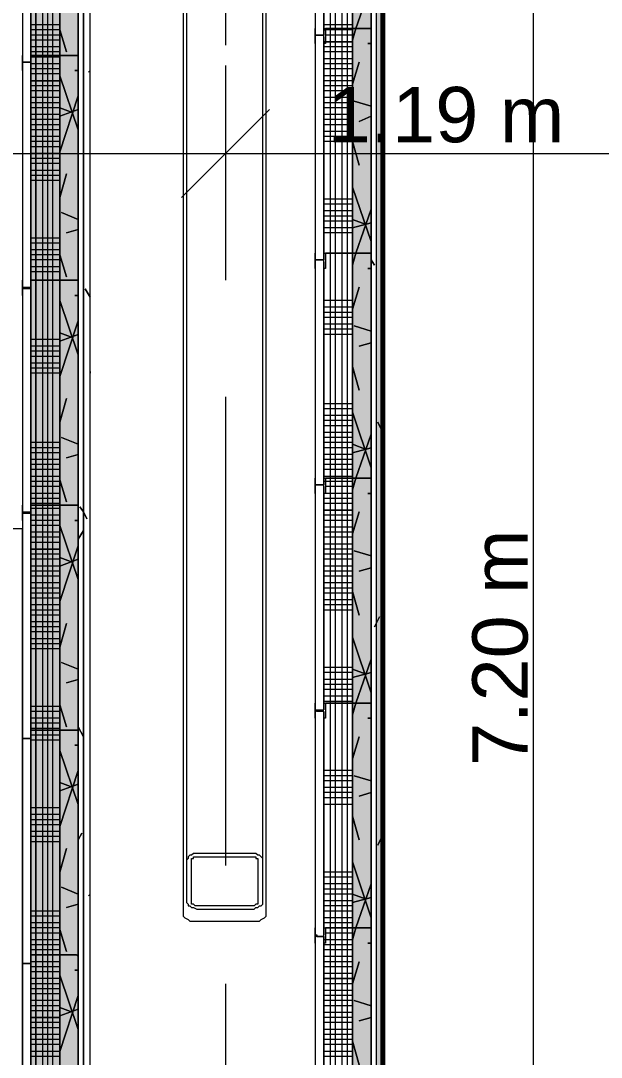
# Model space of a CAD drawing. Header units: metres. Extents: x -2 to 237, y -8 to 52.
# Drawn here: x 43.854 to 45.426, y 28.933 to 31.743 of the extents above; entities that cross this region are included whole.
import ezdxf

# ---------------------------------------------------------------- set-up
doc = ezdxf.new("R2010")
doc.units = ezdxf.units.M
doc.layers.add('HVAC - Ductos', color=5, linetype='Continuous', lineweight=0)
doc.layers.add('PDF3_Text', color=7, linetype='Continuous', lineweight=0)
doc.layers.add('PDF3_Geometry', color=7, linetype='Continuous', lineweight=0, true_color=0xaaaaaa)
doc.layers.add('PDF3_Solid Fills', color=7, linetype='Continuous', lineweight=0, true_color=0xffffff)
doc.styles.add('PDF Helvetica', font='')
doc.styles.get('PDF Helvetica').set_extended_font_data('Helvetica')

msp = doc.modelspace()

# ---------------------------------------------------------------- hatches: boundary and pattern name
at = {"layer": 'PDF3_Solid Fills', "lineweight": 0, "transparency": 33554559}
h = msp.add_hatch(color=256, dxfattribs=at)
h.paths.add_polyline_path([(44.8302, 34.1699), (44.8302, 34.1837), (44.8165, 34.1837), (44.8165, 34.1699)])
h.paths.add_polyline_path([(44.8302, 24.1736), (44.8302, 34.0599), (44.8165, 34.0599), (44.8165, 24.1736)])
h = msp.add_hatch(color=256, dxfattribs=at)
h.paths.add_polyline_path([(44.7523, 33.5558), (44.8027, 33.5558), (44.8027, 34.1516), (44.7523, 34.1516)])
h.paths.add_polyline_path([(44.8027, 26.8412), (44.7523, 26.8412), (44.7523, 24.0911), (44.8027, 24.0911)])
h.paths.add_polyline_path([(44.7523, 26.8457), (44.8027, 26.8457), (44.8027, 27.4507), (44.7523, 27.4507)])
h.paths.add_polyline_path([(44.7523, 27.4553), (44.8027, 27.4553), (44.8027, 33.5512), (44.7523, 33.5512)])
h = msp.add_hatch(color=256, dxfattribs=at)
h.paths.add_polyline_path([(44.7523, 33.5558), (44.8027, 33.5558), (44.8027, 34.1516), (44.7523, 34.1516)])
h.paths.add_polyline_path([(44.8027, 26.8412), (44.7523, 26.8412), (44.7523, 24.1737), (44.8027, 24.1737)])
h.paths.add_polyline_path([(44.7523, 26.8457), (44.8027, 26.8457), (44.8027, 27.4507), (44.7523, 27.4507)])
h.paths.add_polyline_path([(44.7523, 27.4553), (44.8027, 27.4553), (44.8027, 33.5512), (44.7523, 33.5512)])
msp.add_hatch(color=256, dxfattribs=at).paths.add_polyline_path([(44.0052, 24.7786), (43.9594, 24.774), (43.9594, 24.6732), (44.0098, 24.6732), (44.0098, 33.4091), (43.9594, 33.4091), (43.9594, 24.7786)])
msp.add_hatch(color=256, dxfattribs=at).paths.add_polyline_path([(44.0052, 24.7786), (43.9594, 24.774), (43.9594, 24.6732), (44.0098, 24.6732), (44.0098, 33.4091), (43.9594, 33.4091), (43.9594, 24.7786)])
h = msp.add_hatch(color=256, dxfattribs=at)
h.paths.add_polyline_path([(43.8814, 24.7786), (43.9593, 24.7786), (43.9593, 33.3312), (43.8814, 33.3312)])
h.paths.add_polyline_path([(43.9593, 24.774), (43.8814, 24.774), (43.8814, 24.7511), (43.9593, 24.7511)])
h = msp.add_hatch(color=256, dxfattribs=at)
h.paths.add_polyline_path([(43.8814, 24.7786), (43.9593, 24.7786), (43.9593, 33.3312), (43.8814, 33.3312)])
h.paths.add_polyline_path([(43.9593, 24.774), (43.8814, 24.774), (43.8814, 24.7511), (43.9593, 24.7511)])

# ---------------------------------------------------------------- linework, layer by layer
at = {"layer": 'HVAC - Ductos', "lineweight": 0}
for points in [[(45.2427, 26.204), (45.2427, 33.8812)], [(44.4086, 31.6216), (44.4086, 31.3833), (44.4086, 31.1449)], [(44.5277, 31.5024), (44.4086, 31.3833), (44.2894, 31.2641)], [(39.5593, 31.3833), (44.4086, 31.3833), (45.6002, 31.3833), (48.2082, 31.3833)]]:
    msp.add_lwpolyline(points, dxfattribs=at)
at = {"layer": 'PDF3_Geometry', "lineweight": 0}
for points in [[(45.3069, 34.0783), (44.8348, 34.0783), (44.8348, 24.1094), (44.8348, 24.1736), (44.8302, 24.1736), (44.8302, 34.1837), (44.8348, 34.1837), (44.8394, 34.1929), (41.7548, 34.1929), (44.8394, 34.1929), (44.8348, 34.1837), (41.7548, 34.1837), (41.7548, 34.2754), (41.7548, 34.2891)], [(44.8348, 23.9902), (44.8348, 23.9857), (45.261, 23.9857), (45.3756, 23.9857), (45.3756, 24.1094), (44.8348, 24.1094), (44.8348, 34.0599), (45.3206, 34.0599), (45.3206, 34.1699), (58.6399, 34.1699), (58.6399, 24.0086), (57.0037, 24.0086), (57.0037, 23.9902), (58.6399, 23.9902), (58.6399, 22.5006), (57.5812, 22.5006), (57.5812, 22.4869), (58.6399, 22.4869), (58.6399, 10.1851), (7.0265, 10.1851)], [(44.8027, 34.0599), (44.8027, 33.5558), (44.8027, 34.1516), (44.8027, 34.1699), (44.8165, 34.1699), (44.8165, 24.1736), (44.8027, 24.1736), (44.8027, 24.4028), (44.8027, 25.0124), (44.8027, 25.622), (44.8027, 26.2316), (44.8027, 26.8412), (44.8027, 26.2316), (44.8027, 25.622), (44.8027, 25.0124), (44.8027, 24.4028), (44.8027, 24.1736), (44.8165, 24.1736)], [(44.8027, 33.5558), (44.8027, 34.1516), (44.7523, 34.1516), (44.7523, 33.5512), (44.7523, 32.9416), (44.7523, 32.332), (44.7523, 31.7224), (44.7523, 31.1128), (44.7523, 30.5033), (44.7523, 29.8937), (44.7523, 29.2841), (44.7523, 28.6745)], [(44.7523, 28.6745), (44.7523, 29.2841), (44.7523, 29.8937), (44.7523, 30.5033), (44.7523, 31.1128), (44.7523, 31.7224), (44.7523, 32.332), (44.7523, 32.9416), (44.7523, 33.5512), (44.7523, 34.1012), (44.6744, 34.1012), (44.6744, 33.5329), (44.6744, 34.0279), (44.6515, 34.0279), (44.6515, 24.1736)], [(44.8302, 34.0599), (44.8302, 24.1736), (44.8348, 24.1736), (44.8348, 24.1506), (44.8348, 24.1094), (44.8394, 24.114), (45.3756, 24.114), (45.3756, 24.1094), (45.3756, 23.9994), (45.3756, 23.9857), (45.261, 23.9857), (44.8348, 23.9857), (44.8348, 23.9902), (41.9289, 23.9902), (44.8348, 23.9902), (44.8348, 23.9948), (41.9106, 23.9948), (41.9106, 23.8986), (41.1452, 23.8986)], [(44.8165, 34.0599), (44.8165, 24.1736), (44.8302, 24.1736)], [(41.5852, 24.1736), (41.5852, 24.5906), (44.0418, 24.5906), (44.0418, 24.609), (44.0418, 24.774), (44.0418, 33.3083), (44.0418, 33.4779), (44.0418, 33.4916), (41.5852, 33.4916), (41.5852, 34.005), (44.6515, 34.005), (44.6515, 24.1736)], [(44.8027, 27.4553), (44.8027, 28.0649), (44.8027, 28.6745), (44.8027, 29.2841), (44.8027, 29.8937), (44.8027, 30.5033), (44.8027, 31.1128), (44.8027, 31.7224), (44.8027, 32.332), (44.8027, 32.9416), (44.8027, 33.5512)], [(44.0098, 24.774), (44.0098, 33.3083), (44.0098, 33.4091), (44.0098, 33.4595), (41.5852, 33.4595), (41.5852, 33.4779), (44.0235, 33.4779), (44.0235, 33.4595), (44.0235, 33.3083), (44.0235, 24.774)], [(43.9594, 28.6012), (43.9594, 29.2108), (43.9594, 29.8203), (43.9594, 30.43), (43.9594, 31.0395), (43.9594, 31.6491), (43.9594, 32.2587), (43.9594, 32.8683), (43.9594, 33.3083), (43.9594, 33.3312), (43.9594, 33.4091), (43.3818, 33.4091), (42.7723, 33.4091), (42.1627, 33.4091), (41.5852, 33.4091), (41.5622, 33.4091), (41.5622, 33.4595), (41.5852, 33.4595)], [(44.5094, 29.4674), (44.5094, 33.4366), (44.5094, 33.4412), (44.5048, 33.4458), (44.5002, 33.4504), (44.4956, 33.4504), (44.491, 33.4504), (44.4864, 33.455), (44.3306, 33.455), (44.3214, 33.4504), (44.3168, 33.4504), (44.3123, 33.4504), (44.3077, 33.4458), (44.3077, 33.4412), (44.3031, 33.4366), (44.3031, 29.4674)], [(43.8585, 33.3083), (43.8814, 33.3083), (43.8814, 24.7786), (43.8814, 33.3083), (43.8814, 33.3312), (43.3727, 33.3312), (43.8814, 33.3312), (43.8814, 33.3083), (41.5852, 33.3083), (41.5852, 33.3312), (42.1306, 33.3312), (41.5852, 33.3312), (41.5622, 33.3312), (41.5622, 33.4091), (41.5852, 33.4091), (42.1627, 33.4091), (42.7723, 33.4091), (43.3818, 33.4091), (43.9594, 33.4091), (43.9594, 33.3312), (43.3727, 33.3312)], [(44.0098, 24.6732), (44.0098, 33.4091), (44.0052, 33.4091), (43.9594, 33.4091), (43.9594, 33.3083), (43.9594, 32.8683), (43.9594, 32.2587), (43.9594, 31.6491), (43.9594, 31.0395), (43.9594, 30.43), (43.9594, 29.8203), (43.9594, 29.2108), (43.9594, 28.6012)], [(43.9594, 27.9916), (43.9594, 28.6012), (43.9594, 29.2108), (43.9594, 29.8203), (43.9594, 30.43), (43.9594, 31.0395), (43.9594, 31.6491), (43.9594, 32.2587), (43.9594, 32.8683), (43.9594, 33.3083), (43.9594, 33.3312), (43.8814, 33.3312), (43.8814, 33.3083), (43.8814, 24.7786)], [(43.8585, 33.2303), (43.8585, 24.852)], [(43.8585, 33.2303), (43.8585, 24.852)], [(44.4086, 32.9462), (44.4086, 31.6766)], [(44.294, 32.8133), (44.294, 29.3254), (44.294, 29.3208), (44.294, 29.3162), (44.2986, 29.3116), (44.3077, 29.307), (44.3123, 29.3024), (44.3214, 29.3024), (44.491, 29.3024), (44.5002, 29.3024), (44.5048, 29.307), (44.514, 29.3116), (44.5186, 29.3162), (44.5186, 29.3208), (44.5186, 29.3254), (44.5186, 32.8133)], [(44.7523, 32.332), (44.7523, 31.7224), (44.7523, 31.1128), (44.7523, 30.5033), (44.7523, 29.8937), (44.7523, 29.2841), (44.7523, 28.6745)], [(44.6744, 32.3091), (44.6744, 31.7041)], [(44.6606, 31.7041), (44.6652, 31.7041)], [(44.6744, 31.7179), (44.679, 31.7179)], [(44.6744, 31.6995), (44.6744, 31.0945)], [(44.6515, 31.6858), (44.6515, 31.6812), (44.6515, 31.6858)], [(44.6515, 31.6858), (44.6515, 31.6812), (44.6515, 31.6858)], [(43.9823, 31.6491), (43.9869, 31.6491)], [(44.4086, 31.3558), (44.4086, 31.0395)], [(44.6744, 31.0899), (44.6744, 30.4849)], [(43.8585, 31.0166), (43.8585, 31.0211)], [(44.4086, 30.7233), (44.4086, 29.4536)], [(44.6744, 30.4803), (44.6744, 29.8754)], [(43.8585, 30.4254), (43.8585, 30.43), (43.8585, 30.4254)], [(43.8723, 30.407), (43.8723, 30.4116)], [(43.8814, 30.4162), (43.8814, 30.4208)], [(44.6744, 29.8708), (44.6744, 29.2657)], [(44.6515, 29.2795), (44.6515, 29.2841), (44.6515, 29.2795)], [(44.6744, 29.2612), (44.6744, 28.6562)], [(44.4086, 29.1328), (44.4086, 28.8166)]]:
    msp.add_lwpolyline(points, dxfattribs=at)
for points in [[(44.8165, 24.1736), (44.8302, 24.1736), (44.8302, 34.1837), (44.8165, 34.1837)], [(44.8394, 24.114), (44.8394, 34.0599), (44.8394, 24.114), (45.3756, 24.114), (45.3756, 24.1094), (44.8348, 24.1094), (44.8348, 33.9362), (44.8348, 24.1094)], [(44.8027, 27.4553), (44.8027, 28.0649), (44.8027, 28.6745), (44.8027, 29.2841), (44.8027, 29.8937), (44.8027, 30.5033), (44.8027, 31.1128), (44.8027, 31.7224), (44.8027, 32.332), (44.8027, 32.9416), (44.8027, 33.5512), (44.8027, 32.9416), (44.8027, 32.332), (44.8027, 31.7224), (44.8027, 31.1128), (44.8027, 30.5033), (44.8027, 29.8937), (44.8027, 29.2841), (44.8027, 28.6745), (44.8027, 28.0649)], [(44.0235, 33.4779), (44.0235, 24.609), (44.0418, 24.609), (44.0418, 33.4779)], [(44.0098, 33.4595), (44.0098, 24.6228), (44.0235, 24.6228), (44.0235, 33.4595)], [(44.6744, 32.3091), (44.6744, 31.7041)], [(44.6744, 31.7041), (44.656, 31.7041), (44.6515, 31.7041), (44.6515, 31.7224), (44.6515, 31.6858), (44.6515, 31.6903), (44.6515, 31.6858), (44.6515, 31.7224), (44.6515, 31.7041), (44.656, 31.7041), (44.6744, 31.7041), (44.6744, 31.7224), (44.679, 31.7224), (44.8027, 31.7224), (44.8027, 31.6858), (44.8027, 31.6812), (44.7936, 31.6812), (44.8027, 31.6812), (44.8027, 31.6858), (44.8027, 31.7224), (44.679, 31.7224), (44.679, 31.6812), (44.6744, 31.6812)], [(44.6744, 31.6995), (44.6744, 31.0945)], [(43.8814, 31.6308), (43.8585, 31.6308), (43.8585, 31.6491), (43.8585, 31.6079), (43.8585, 31.6124), (43.8585, 31.6079), (43.8585, 31.6491), (43.8585, 31.6308), (43.8814, 31.6308), (43.8814, 31.6491), (44.0052, 31.6491), (44.0098, 31.6491), (44.0098, 31.6079), (44.0052, 31.6079), (44.0006, 31.6079), (44.0052, 31.6079), (44.0098, 31.6079), (44.0098, 31.6491), (44.0052, 31.6491), (43.8814, 31.6491), (43.8814, 31.6079)], [(44.6744, 31.0945), (44.656, 31.0945), (44.6515, 31.0945), (44.6515, 31.1128), (44.6515, 31.0716), (44.6515, 31.0808), (44.6515, 31.0716), (44.6515, 31.1128), (44.6515, 31.0945), (44.656, 31.0945), (44.6744, 31.0945), (44.6744, 31.1128), (44.679, 31.1128), (44.8027, 31.1128), (44.8027, 31.0762), (44.8027, 31.0716), (44.7936, 31.0716), (44.8027, 31.0716), (44.8027, 31.0762), (44.8027, 31.1128), (44.679, 31.1128), (44.679, 31.0716), (44.6744, 31.0716)], [(44.6744, 31.0899), (44.6744, 30.4849)], [(43.8814, 31.0166), (43.8585, 31.0166), (43.8585, 31.0211), (43.8585, 31.0395), (43.8585, 30.9983), (43.8585, 31.0028), (43.8585, 30.9983), (43.8585, 31.0395), (43.8585, 31.0211), (43.8814, 31.0211), (43.8814, 31.0395), (44.0052, 31.0395), (44.0098, 31.0395), (44.0098, 30.9983), (44.0052, 30.9983), (44.0006, 30.9983), (44.0052, 30.9983), (44.0098, 30.9983), (44.0098, 31.0395), (44.0052, 31.0395), (43.8814, 31.0395), (43.8814, 30.9983)], [(44.6744, 30.4849), (44.656, 30.4849), (44.6515, 30.4849), (44.6515, 30.5033), (44.6515, 30.462), (44.6515, 30.4666), (44.6515, 30.462), (44.6515, 30.5033), (44.6515, 30.4849), (44.656, 30.4849), (44.6744, 30.4849), (44.6744, 30.5033), (44.679, 30.5033), (44.8027, 30.5033), (44.8027, 30.462), (44.7936, 30.462), (44.8027, 30.462), (44.8027, 30.5033), (44.679, 30.5033), (44.679, 30.462), (44.6744, 30.462)], [(44.6744, 30.4803), (44.6744, 29.8754)], [(43.8814, 30.407), (43.8585, 30.407), (43.8585, 30.4116), (43.8585, 30.4254), (43.8585, 30.3887), (43.8585, 30.3932), (43.8585, 30.3887), (43.8585, 30.43), (43.8585, 30.4116), (43.8814, 30.4116), (43.8814, 30.43), (44.0052, 30.43), (44.0098, 30.43), (44.0098, 30.3887), (44.0052, 30.3887), (44.0006, 30.3887), (44.0052, 30.3887), (44.0098, 30.3887), (44.0098, 30.43), (44.0052, 30.43), (43.8814, 30.43), (43.8814, 30.3887)], [(41.6677, 30.3657), (41.6677, 27.6662), (43.8585, 27.6662), (43.8585, 30.3657), (41.6677, 30.3657), (41.6677, 27.6662), (43.8585, 27.6662), (43.8585, 30.3657)], [(44.6744, 29.8708), (44.656, 29.8708), (44.6515, 29.8754), (44.6515, 29.8937), (44.6515, 29.8524), (44.6515, 29.857), (44.6515, 29.8524), (44.6515, 29.8937), (44.6515, 29.8754), (44.656, 29.8754), (44.6744, 29.8754), (44.6744, 29.8937), (44.679, 29.8937), (44.8027, 29.8937), (44.8027, 29.8524), (44.7936, 29.8524), (44.8027, 29.8524), (44.8027, 29.8937), (44.679, 29.8937), (44.679, 29.8524), (44.6744, 29.8524)], [(44.6744, 29.8708), (44.6744, 29.2657)], [(43.8814, 29.7974), (43.8585, 29.7974), (43.8585, 29.802), (43.8585, 29.8157), (43.8585, 29.7791), (43.8585, 29.7837), (43.8585, 29.7791), (43.8585, 29.8203), (43.8585, 29.802), (43.8585, 29.7974), (43.8814, 29.7974), (43.8814, 29.8203), (44.0052, 29.8203), (44.0098, 29.8203), (44.0098, 29.7791), (44.0052, 29.7791), (44.0006, 29.7791), (44.0052, 29.7791), (44.0098, 29.7791), (44.0098, 29.8203), (44.0052, 29.8203), (43.8814, 29.8203), (43.8814, 29.7791)], [(44.5094, 29.4674), (44.5094, 29.472), (44.5048, 29.4766), (44.5002, 29.4812), (44.4956, 29.4812), (44.491, 29.4858), (44.4864, 29.4858), (44.3306, 29.4858), (44.3214, 29.4858), (44.3168, 29.4812), (44.3123, 29.4812), (44.3077, 29.4766), (44.3077, 29.472), (44.3031, 29.4674), (44.3031, 29.3528), (44.3077, 29.3482), (44.3077, 29.3436), (44.3123, 29.3436), (44.3168, 29.3391), (44.3214, 29.3391), (44.3306, 29.3345), (44.4864, 29.3345), (44.491, 29.3391), (44.4956, 29.3391), (44.5002, 29.3436), (44.5048, 29.3436), (44.5094, 29.3482), (44.5094, 29.3528)], [(44.3306, 29.4766), (44.4864, 29.4766), (44.491, 29.4766), (44.491, 29.472), (44.4956, 29.472), (44.4956, 29.4674), (44.4956, 29.3528), (44.4956, 29.3482), (44.491, 29.3482), (44.4864, 29.3436), (44.3306, 29.3436), (44.326, 29.3436), (44.3214, 29.3482), (44.3168, 29.3482), (44.3168, 29.3528), (44.3168, 29.4674), (44.3168, 29.472), (44.3214, 29.472), (44.3214, 29.4766), (44.326, 29.4766)], [(44.6744, 29.2612), (44.656, 29.2612), (44.6515, 29.2612), (44.6515, 29.2657), (44.6515, 29.2795), (44.6515, 29.2428), (44.6515, 29.2474), (44.6515, 29.2428), (44.6515, 29.2841), (44.6515, 29.2657), (44.656, 29.2657), (44.656, 29.2612), (44.6744, 29.2612), (44.6744, 29.2841), (44.679, 29.2841), (44.8027, 29.2841), (44.8027, 29.2428), (44.7936, 29.2428), (44.8027, 29.2428), (44.8027, 29.2841), (44.679, 29.2841), (44.679, 29.2428), (44.6744, 29.2428)], [(44.6744, 29.2612), (44.6744, 28.6562)], [(43.8814, 29.1878), (43.8585, 29.1878), (43.8585, 29.1924), (43.8585, 29.2062), (43.8585, 29.1695), (43.8585, 29.1741), (43.8585, 29.1695), (43.8585, 29.2108), (43.8585, 29.1924), (43.8585, 29.1878), (43.8814, 29.1878), (43.8814, 29.2062), (43.8814, 29.2108), (44.0052, 29.2108), (44.0098, 29.2108), (44.0098, 29.2062), (44.0098, 29.1695), (44.0052, 29.1695), (44.0006, 29.1695), (44.0052, 29.1695), (44.0098, 29.1695), (44.0098, 29.2062), (44.0052, 29.2108), (43.8814, 29.2108), (43.8814, 29.2062), (43.8814, 29.1695)]]:
    msp.add_lwpolyline(points, close=True, dxfattribs=at)
at = {"layer": 'PDF3_Geometry', "color": 254, "lineweight": 0, "true_color": 0xeaeaea}
for points in [[(44.7386, 24.1736), (44.7386, 34.1012)], [(44.6927, 27.4553), (44.6927, 28.0649), (44.6927, 28.6745), (44.6927, 29.2841), (44.6927, 29.8937), (44.6927, 30.5033), (44.6927, 31.1128), (44.6927, 31.7224), (44.6927, 32.332), (44.6927, 32.9416), (44.6927, 33.5512)], [(44.7064, 26.8457), (44.7064, 27.4553), (44.7064, 28.0649), (44.7064, 28.6745), (44.7064, 29.2841), (44.7064, 29.8937), (44.7064, 30.5033), (44.7064, 31.1128), (44.7064, 31.7224), (44.7064, 32.332), (44.7064, 32.9416), (44.7064, 33.5512)], [(44.7248, 26.8457), (44.7248, 27.4553), (44.7248, 28.0649), (44.7248, 28.6745), (44.7248, 29.2841), (44.7248, 29.8937), (44.7248, 30.5033), (44.7248, 31.1128), (44.7248, 31.7224), (44.7248, 32.332), (44.7248, 32.9416), (44.7248, 33.5512)], [(43.9135, 27.9916), (43.9135, 28.6012), (43.9135, 29.2108), (43.9135, 29.8203), (43.9135, 30.43), (43.9135, 31.0395), (43.9135, 31.6491), (43.9135, 32.2587), (43.9135, 32.8683), (43.9135, 33.3083), (43.9135, 33.3312), (43.9135, 33.4091)], [(43.9273, 27.9916), (43.9273, 28.6012), (43.9273, 29.2108), (43.9273, 29.8203), (43.9273, 30.43), (43.9273, 31.0395), (43.9273, 31.6491), (43.9273, 32.2587), (43.9273, 32.8683), (43.9273, 33.3312), (43.9273, 33.4091)], [(43.941, 24.6732), (43.941, 24.7511), (43.941, 24.774), (43.941, 33.3083), (43.941, 33.3312), (43.941, 33.4091)], [(43.9594, 31.7316), (43.8814, 31.7316)], [(44.7523, 31.7316), (44.6744, 31.7316)], [(43.9594, 31.7179), (43.8814, 31.7179)], [(43.9594, 31.7041), (43.8814, 31.7041)], [(44.7523, 31.7179), (44.6744, 31.7179)], [(44.7523, 31.7041), (44.679, 31.7041)], [(43.9594, 31.6903), (43.8814, 31.6903)], [(43.9594, 31.672), (43.8814, 31.672)], [(44.7523, 31.672), (44.6744, 31.672)], [(43.9594, 31.6583), (43.8814, 31.6583)], [(43.9594, 31.6445), (43.8814, 31.6445)], [(44.7523, 31.6583), (44.6744, 31.6583)], [(44.7523, 31.6399), (44.6744, 31.6399)], [(43.9594, 31.6262), (43.8814, 31.6262)], [(43.9594, 31.6124), (43.8814, 31.6124)], [(44.7523, 31.6262), (44.6744, 31.6262)], [(44.7523, 31.6124), (44.6744, 31.6124)], [(43.9594, 31.5987), (43.8814, 31.5987)], [(44.7523, 31.5941), (44.6744, 31.5941)], [(44.7523, 31.5803), (44.6744, 31.5803)], [(43.9594, 31.5666), (43.8814, 31.5666)], [(43.9594, 31.5529), (43.8814, 31.5529)], [(44.7523, 31.5666), (44.6744, 31.5666)], [(44.7523, 31.5529), (44.6744, 31.5529)], [(43.9594, 31.5345), (43.8814, 31.5345)], [(44.7523, 31.5345), (44.6744, 31.5345)], [(43.9594, 31.5208), (43.8814, 31.5208)], [(43.9594, 31.507), (43.8814, 31.507)], [(44.7523, 31.5208), (44.6744, 31.5208)], [(44.7523, 31.507), (44.6744, 31.507)], [(43.9594, 31.4887), (43.8814, 31.4887)], [(43.9594, 31.4749), (43.8814, 31.4749)], [(44.7523, 31.4887), (44.6744, 31.4887)], [(44.7523, 31.4749), (44.6744, 31.4749)], [(43.9594, 31.4612), (43.8814, 31.4612)], [(43.9594, 31.4474), (43.8814, 31.4474)], [(44.7523, 31.4612), (44.6744, 31.4612)], [(44.7523, 31.4429), (44.6744, 31.4429)], [(43.9594, 31.4291), (43.8814, 31.4291)], [(43.9594, 31.4153), (43.8814, 31.4153)], [(44.7523, 31.4291), (44.6744, 31.4291)], [(44.7523, 31.4153), (44.6744, 31.4153)], [(43.9594, 31.4016), (43.8814, 31.4016)], [(43.9594, 31.3833), (43.8814, 31.3833)], [(43.9594, 31.3695), (43.8814, 31.3695)], [(43.9594, 31.3558), (43.8814, 31.3558)], [(43.9594, 31.3374), (43.8814, 31.3374)], [(43.9594, 31.3237), (43.8814, 31.3237)], [(43.9594, 31.3099), (43.8814, 31.3099)], [(44.7523, 31.2595), (44.6744, 31.2595)], [(44.7523, 31.2458), (44.6744, 31.2458)], [(44.7523, 31.2274), (44.6744, 31.2274)], [(44.7523, 31.2137), (44.6744, 31.2137)], [(44.7523, 31.1999), (44.6744, 31.1999)], [(44.7523, 31.1816), (44.6744, 31.1816)], [(44.7523, 31.1678), (44.6744, 31.1678)], [(43.9594, 31.1541), (43.8814, 31.1541)], [(43.9594, 31.1403), (43.8814, 31.1403)], [(43.9594, 31.122), (43.8814, 31.122)], [(43.9594, 31.1083), (43.8814, 31.1083)], [(43.9594, 31.0945), (43.8814, 31.0945)], [(43.9594, 31.0762), (43.8814, 31.0762)], [(43.9594, 31.0624), (43.8814, 31.0624)], [(44.7523, 30.9845), (44.6744, 30.9845)], [(44.7523, 30.9662), (44.6744, 30.9662)], [(44.7523, 30.9524), (44.6744, 30.9524)], [(44.7523, 30.9387), (44.6744, 30.9387)], [(44.7523, 30.9203), (44.6744, 30.9203)], [(44.7523, 30.9066), (44.6744, 30.9066)], [(43.9594, 30.8791), (43.8814, 30.8791)], [(44.7523, 30.8928), (44.6744, 30.8928)], [(43.9594, 30.8608), (43.8814, 30.8608)], [(43.9594, 30.847), (43.8814, 30.847)], [(43.9594, 30.8333), (43.8814, 30.8333)], [(43.9594, 30.8149), (43.8814, 30.8149)], [(43.9594, 30.8012), (43.8814, 30.8012)], [(43.9594, 30.7874), (43.8814, 30.7874)], [(44.7523, 30.705), (44.6744, 30.705)], [(44.7523, 30.6912), (44.6744, 30.6912)], [(44.7523, 30.6728), (44.6744, 30.6728)], [(44.7523, 30.6591), (44.6744, 30.6591)], [(44.7523, 30.6453), (44.6744, 30.6453)], [(44.7523, 30.627), (44.6744, 30.627)], [(43.9594, 30.5995), (43.8814, 30.5995)], [(44.7523, 30.6133), (44.6744, 30.6133)], [(44.7523, 30.5995), (44.6744, 30.5995)], [(43.9594, 30.5858), (43.8814, 30.5858)], [(43.9594, 30.572), (43.8814, 30.572)], [(44.7523, 30.5858), (44.6744, 30.5858)], [(43.9594, 30.5537), (43.8814, 30.5537)], [(43.9594, 30.5399), (43.8814, 30.5399)], [(44.7523, 30.5674), (44.6744, 30.5674)], [(44.7523, 30.5537), (44.6744, 30.5537)], [(44.7523, 30.5399), (44.6744, 30.5399)], [(43.9594, 30.5262), (43.8814, 30.5262)], [(44.7523, 30.5262), (44.6744, 30.5262)], [(43.9594, 30.5078), (43.8814, 30.5078)], [(43.9594, 30.4941), (43.8814, 30.4941)], [(44.7523, 30.5078), (44.6744, 30.5078)], [(44.7523, 30.4941), (44.6744, 30.4941)], [(43.9594, 30.4803), (43.8814, 30.4803)], [(43.9594, 30.462), (43.8814, 30.462)], [(44.7523, 30.462), (44.6744, 30.462)], [(44.7523, 30.4803), (44.679, 30.4803)], [(43.9594, 30.4482), (43.8814, 30.4482)], [(43.9594, 30.4345), (43.8814, 30.4345)], [(44.7523, 30.4482), (44.6744, 30.4482)], [(44.7523, 30.4345), (44.6744, 30.4345)], [(43.9594, 30.4208), (43.8814, 30.4208)], [(43.9594, 30.4024), (43.8814, 30.4024)], [(44.7523, 30.4024), (44.6744, 30.4024)], [(43.9594, 30.3887), (43.8814, 30.3887)], [(43.9594, 30.3749), (43.8814, 30.3749)], [(44.7523, 30.3887), (44.6744, 30.3887)], [(43.9594, 30.3566), (43.8814, 30.3566)], [(44.7523, 30.3703), (44.6744, 30.3703)], [(44.7523, 30.3566), (44.6744, 30.3566)], [(43.9594, 30.3428), (43.8814, 30.3428)], [(43.9594, 30.3291), (43.8814, 30.3291)], [(44.7523, 30.3428), (44.6744, 30.3428)], [(44.7523, 30.3245), (44.6744, 30.3245)], [(43.9594, 30.297), (43.8814, 30.297)], [(44.7523, 30.3108), (44.6744, 30.3108)], [(44.7523, 30.297), (44.6744, 30.297)], [(43.9594, 30.2832), (43.8814, 30.2832)], [(43.9594, 30.2649), (43.8814, 30.2649)], [(44.7523, 30.2832), (44.6744, 30.2832)], [(44.7523, 30.2649), (44.6744, 30.2649)], [(43.9594, 30.2512), (43.8814, 30.2512)], [(43.9594, 30.2374), (43.8814, 30.2374)], [(44.7523, 30.2512), (44.6744, 30.2512)], [(44.7523, 30.2374), (44.6744, 30.2374)], [(43.9594, 30.2191), (43.8814, 30.2191)], [(43.9594, 30.2053), (43.8814, 30.2053)], [(44.7523, 30.2191), (44.6744, 30.2191)], [(44.7523, 30.2053), (44.6744, 30.2053)], [(43.9594, 30.1916), (43.8814, 30.1916)], [(43.9594, 30.1778), (43.8814, 30.1778)], [(44.7523, 30.1916), (44.6744, 30.1916)], [(43.9594, 30.1595), (43.8814, 30.1595)], [(44.7523, 30.1732), (44.6744, 30.1732)], [(44.7523, 30.1595), (44.6744, 30.1595)], [(43.9594, 30.1458), (43.8814, 30.1458)], [(43.9594, 30.132), (43.8814, 30.132)], [(44.7523, 30.1458), (44.6744, 30.1458)], [(43.9594, 30.1137), (43.8814, 30.1137)], [(43.9594, 30.0999), (43.8814, 30.0999)], [(43.9594, 30.0862), (43.8814, 30.0862)], [(43.9594, 30.0678), (43.8814, 30.0678)], [(43.9594, 30.0541), (43.8814, 30.0541)], [(43.9594, 30.0403), (43.8814, 30.0403)], [(44.7523, 29.9899), (44.6744, 29.9899)], [(44.7523, 29.9762), (44.6744, 29.9762)], [(44.7523, 29.9578), (44.6744, 29.9578)], [(44.7523, 29.9441), (44.6744, 29.9441)], [(44.7523, 29.9303), (44.6744, 29.9303)], [(44.7523, 29.912), (44.6744, 29.912)], [(44.7523, 29.8982), (44.6744, 29.8982)], [(43.9594, 29.8845), (43.8814, 29.8845)], [(43.9594, 29.8708), (43.8814, 29.8708)], [(43.9594, 29.8524), (43.8814, 29.8524)], [(43.9594, 29.8387), (43.8814, 29.8387)], [(43.9594, 29.8249), (43.8814, 29.8249)], [(43.9594, 29.8066), (43.8814, 29.8066)], [(43.9594, 29.7928), (43.8814, 29.7928)], [(44.7523, 29.7104), (44.6744, 29.7104)], [(44.7523, 29.6966), (44.6744, 29.6966)], [(44.7523, 29.6828), (44.6744, 29.6828)], [(44.7523, 29.6645), (44.6744, 29.6645)], [(44.7523, 29.6507), (44.6744, 29.6507)], [(44.7523, 29.637), (44.6744, 29.637)], [(44.7523, 29.6187), (44.6744, 29.6187)], [(43.9594, 29.6095), (43.8814, 29.6095)], [(43.9594, 29.5912), (43.8814, 29.5912)], [(43.9594, 29.5774), (43.8814, 29.5774)], [(43.9594, 29.5637), (43.8814, 29.5637)], [(43.9594, 29.5453), (43.8814, 29.5453)], [(43.9594, 29.5316), (43.8814, 29.5316)], [(43.9594, 29.5178), (43.8814, 29.5178)], [(44.7523, 29.4354), (44.6744, 29.4354)], [(44.7523, 29.4216), (44.6744, 29.4216)], [(44.7523, 29.4032), (44.6744, 29.4032)], [(44.7523, 29.3895), (44.6744, 29.3895)], [(44.7523, 29.3757), (44.6744, 29.3757)], [(44.7523, 29.3574), (44.6744, 29.3574)], [(44.7523, 29.3436), (44.6744, 29.3436)], [(43.9594, 29.3299), (43.8814, 29.3299)], [(43.9594, 29.3162), (43.8814, 29.3162)], [(44.7523, 29.3299), (44.6744, 29.3299)], [(44.7523, 29.3116), (44.6744, 29.3116)], [(43.9594, 29.2978), (43.8814, 29.2978)], [(43.9594, 29.2841), (43.8814, 29.2841)], [(44.7523, 29.2978), (44.6744, 29.2978)], [(43.9594, 29.2703), (43.8814, 29.2703)], [(43.9594, 29.252), (43.8814, 29.252)], [(44.7523, 29.252), (44.6744, 29.252)], [(44.7523, 29.2703), (44.679, 29.2703)], [(43.9594, 29.2382), (43.8814, 29.2382)], [(43.9594, 29.2245), (43.8814, 29.2245)], [(44.7523, 29.2382), (44.6744, 29.2382)], [(44.7523, 29.2245), (44.6744, 29.2245)], [(43.9594, 29.2108), (43.8814, 29.2108)], [(43.9594, 29.1924), (43.8814, 29.1924)], [(44.7523, 29.2062), (44.6744, 29.2062)], [(44.7523, 29.1924), (44.6744, 29.1924)], [(43.9594, 29.1786), (43.8814, 29.1786)], [(43.9594, 29.1649), (43.8814, 29.1649)], [(44.7523, 29.1786), (44.6744, 29.1786)], [(43.9594, 29.1466), (43.8814, 29.1466)], [(44.7523, 29.1604), (44.6744, 29.1604)], [(43.9594, 29.1328), (43.8814, 29.1328)], [(43.9594, 29.1191), (43.8814, 29.1191)], [(44.7523, 29.1328), (44.6744, 29.1328)], [(44.7523, 29.1145), (44.6744, 29.1145)], [(43.9594, 29.1053), (43.8814, 29.1053)], [(43.9594, 29.087), (43.8814, 29.087)], [(44.7523, 29.1007), (44.6744, 29.1007)], [(44.7523, 29.087), (44.6744, 29.087)], [(43.9594, 29.0732), (43.8814, 29.0732)], [(43.9594, 29.0595), (43.8814, 29.0595)], [(44.7523, 29.0732), (44.6744, 29.0732)], [(44.7523, 29.0549), (44.6744, 29.0549)], [(43.9594, 29.0274), (43.8814, 29.0274)], [(44.7523, 29.0412), (44.6744, 29.0412)], [(44.7523, 29.0274), (44.6744, 29.0274)], [(43.9594, 29.0136), (43.8814, 29.0136)], [(43.9594, 28.9953), (43.8814, 28.9953)], [(44.7523, 29.0091), (44.6744, 29.0091)], [(44.7523, 28.9953), (44.6744, 28.9953)], [(43.9594, 28.9816), (43.8814, 28.9816)], [(43.9594, 28.9678), (43.8814, 28.9678)], [(44.7523, 28.9816), (44.6744, 28.9816)], [(44.7523, 28.9678), (44.6744, 28.9678)], [(43.9594, 28.9495), (43.8814, 28.9495)], [(44.7523, 28.9495), (44.6744, 28.9495)], [(43.9594, 28.9358), (43.8814, 28.9358)], [(44.7523, 28.9358), (44.6744, 28.9358)]]:
    msp.add_lwpolyline(points, dxfattribs=at)
for points in [[(43.8952, 33.3312), (43.8952, 33.3083), (43.8952, 32.8683), (43.8952, 32.2587), (43.8952, 31.6491), (43.8952, 31.0395), (43.8952, 30.43), (43.8952, 29.8203), (43.8952, 29.2108), (43.8952, 28.6012), (43.8952, 27.9916), (43.8952, 28.6012), (43.8952, 29.2108), (43.8952, 29.8203), (43.8952, 30.43), (43.8952, 31.0395), (43.8952, 31.6491), (43.8952, 32.2587), (43.8952, 32.8683), (43.8952, 33.3083)], [(44.6744, 31.6858), (44.7523, 31.6858)], [(44.0373, 31.6033), (44.0418, 31.6079)], [(43.8814, 31.5803), (43.9594, 31.5803)], [(44.8027, 31.0945), (44.8119, 31.0808)], [(44.0281, 31.0166), (44.0418, 30.9937)], [(44.0418, 30.792), (44.0418, 30.7874)], [(44.8211, 30.6545), (44.8302, 30.6362)], [(44.0235, 30.4116), (44.0327, 30.3932), (44.0235, 30.4116), (44.0144, 30.4254)], [(44.6744, 30.4162), (44.7523, 30.4162)], [(44.0098, 30.3382), (44.0235, 30.3612)], [(43.8814, 30.3108), (43.9594, 30.3108)], [(44.8165, 30.1091), (44.8256, 30.1274), (44.8165, 30.1091), (44.8119, 30.0999)], [(44.0098, 29.8295), (44.0235, 29.802)], [(44.0098, 29.5224), (44.019, 29.5407)], [(44.8211, 29.5086), (44.8302, 29.527)], [(44.0373, 29.3711), (44.0418, 29.3757)], [(44.6744, 29.1466), (44.7523, 29.1466)], [(43.8814, 29.0412), (43.9594, 29.0412)]]:
    msp.add_lwpolyline(points, close=True, dxfattribs=at)
at = {"layer": 'PDF3_Geometry', "color": 254, "lineweight": 0, "true_color": 0xdddddd}
for points in [[(44.8027, 31.8416), (44.7614, 31.7224), (44.7523, 31.6903), (44.7614, 31.7224)], [(43.9594, 31.7179), (43.9777, 31.6583)], [(44.7706, 31.6308), (44.7523, 31.5711)], [(43.9594, 31.5941), (44.0098, 31.4474)], [(44.0098, 31.5391), (43.9594, 31.3878)], [(44.7568, 31.5254), (44.8027, 31.5116)], [(43.9594, 31.507), (43.9961, 31.4933)], [(44.0098, 31.5024), (43.9594, 31.4841)], [(44.8027, 31.4841), (44.7706, 31.4703)], [(44.7523, 31.4153), (44.7706, 31.3512)], [(43.9777, 31.3283), (43.9594, 31.2641)], [(44.7523, 31.2916), (44.8027, 31.1449)], [(43.964, 31.2228), (44.0098, 31.2045)], [(44.8027, 31.232), (44.7614, 31.1128), (44.7523, 31.0808), (44.7614, 31.1128)], [(44.7523, 31.2045), (44.789, 31.1907)], [(44.8027, 31.1953), (44.7523, 31.1816)], [(44.0098, 31.177), (43.9777, 31.1678)], [(43.9594, 31.1083), (43.9777, 31.0487)], [(44.7706, 31.0211), (44.7523, 30.9616)], [(43.9594, 30.9845), (44.0098, 30.8378)], [(44.0098, 30.9295), (43.9594, 30.7783)], [(44.7568, 30.9157), (44.8027, 30.902)], [(43.9594, 30.8974), (43.9961, 30.8837)], [(44.0098, 30.8928), (43.9594, 30.8745)], [(44.8027, 30.8699), (44.7706, 30.8608)], [(44.7523, 30.8058), (44.7706, 30.7416)], [(43.9777, 30.7187), (43.9594, 30.6545)], [(44.7523, 30.682), (44.8027, 30.5308)], [(43.964, 30.6133), (44.0098, 30.5949)], [(44.8027, 30.6224), (44.7614, 30.5033), (44.7523, 30.4711), (44.7614, 30.5033)], [(44.7523, 30.5949), (44.789, 30.5812)], [(44.8027, 30.5858), (44.7523, 30.572)], [(44.0098, 30.5674), (43.9777, 30.5583)], [(43.9594, 30.4987), (43.9777, 30.4391)], [(44.7706, 30.4116), (44.7523, 30.352)], [(43.9594, 30.3749), (44.0098, 30.2282)], [(44.0098, 30.3199), (43.9594, 30.1687)], [(43.9594, 30.2878), (43.9961, 30.2741)], [(44.7568, 30.3062), (44.8027, 30.2924)], [(44.0098, 30.2832), (43.9594, 30.2649)], [(44.8027, 30.2604), (44.7706, 30.2512)], [(44.7523, 30.1961), (44.7706, 30.132)], [(43.9777, 30.1091), (43.9594, 30.0449)], [(44.7523, 30.0724), (44.8027, 29.9211)], [(44.8027, 30.0128), (44.7614, 29.8937), (44.7523, 29.8616), (44.7614, 29.8937)], [(43.964, 30.0037), (44.0098, 29.9854)], [(44.7523, 29.9854), (44.789, 29.9716)], [(44.0098, 29.9578), (43.9777, 29.9487)], [(44.8027, 29.9762), (44.7523, 29.9624)], [(43.9594, 29.8891), (43.9777, 29.8295)], [(44.7706, 29.802), (44.7523, 29.7424)], [(43.9594, 29.7653), (44.0098, 29.6187)], [(44.0098, 29.7104), (43.9594, 29.5591)], [(43.9594, 29.6782), (43.9961, 29.6645)], [(44.0098, 29.6737), (43.9594, 29.6553)], [(44.7568, 29.6966), (44.8027, 29.6828)], [(44.8027, 29.6507), (44.7706, 29.6416)], [(44.7523, 29.5866), (44.7706, 29.5224)], [(43.9777, 29.4995), (43.9594, 29.4354)], [(44.7523, 29.4628), (44.8027, 29.3116)], [(43.964, 29.3941), (44.0098, 29.3757)], [(44.8027, 29.4032), (44.7614, 29.2841), (44.7523, 29.252), (44.7614, 29.2841)], [(44.7523, 29.3757), (44.789, 29.362)], [(44.8027, 29.3666), (44.7523, 29.3528)], [(44.0098, 29.3482), (43.9777, 29.3391)], [(43.9594, 29.2795), (43.9777, 29.2199)], [(44.7706, 29.1924), (44.7523, 29.1328)], [(43.9594, 29.1558), (44.0098, 29.0091)], [(44.0098, 29.1007), (43.9594, 28.9495)], [(44.7568, 29.087), (44.8027, 29.0732)], [(43.9594, 29.0686), (43.9961, 29.0549)], [(44.0098, 29.0641), (43.9594, 29.0458)], [(44.8027, 29.0412), (44.7706, 29.032)], [(44.7523, 28.977), (44.7706, 28.9128)]]:
    msp.add_lwpolyline(points, close=True, dxfattribs=at)

# ---------------------------------------------------------------- texts
at = {"layer": 'PDF3_Text', "lineweight": 0, "insert": (44.6851, 31.4875), "char_height": 0.15008, "attachment_point": 4, "style": 'PDF Helvetica'}
msp.add_mtext('1.19 m', dxfattribs=at)
at = {"layer": 'PDF3_Text', "lineweight": 0, "insert": (45.1529, 29.7232), "char_height": 0.15008, "attachment_point": 4, "rotation": 90, "style": 'PDF Helvetica'}
msp.add_mtext('7.20 m', dxfattribs=at)

doc.saveas('drawing.dxf')
